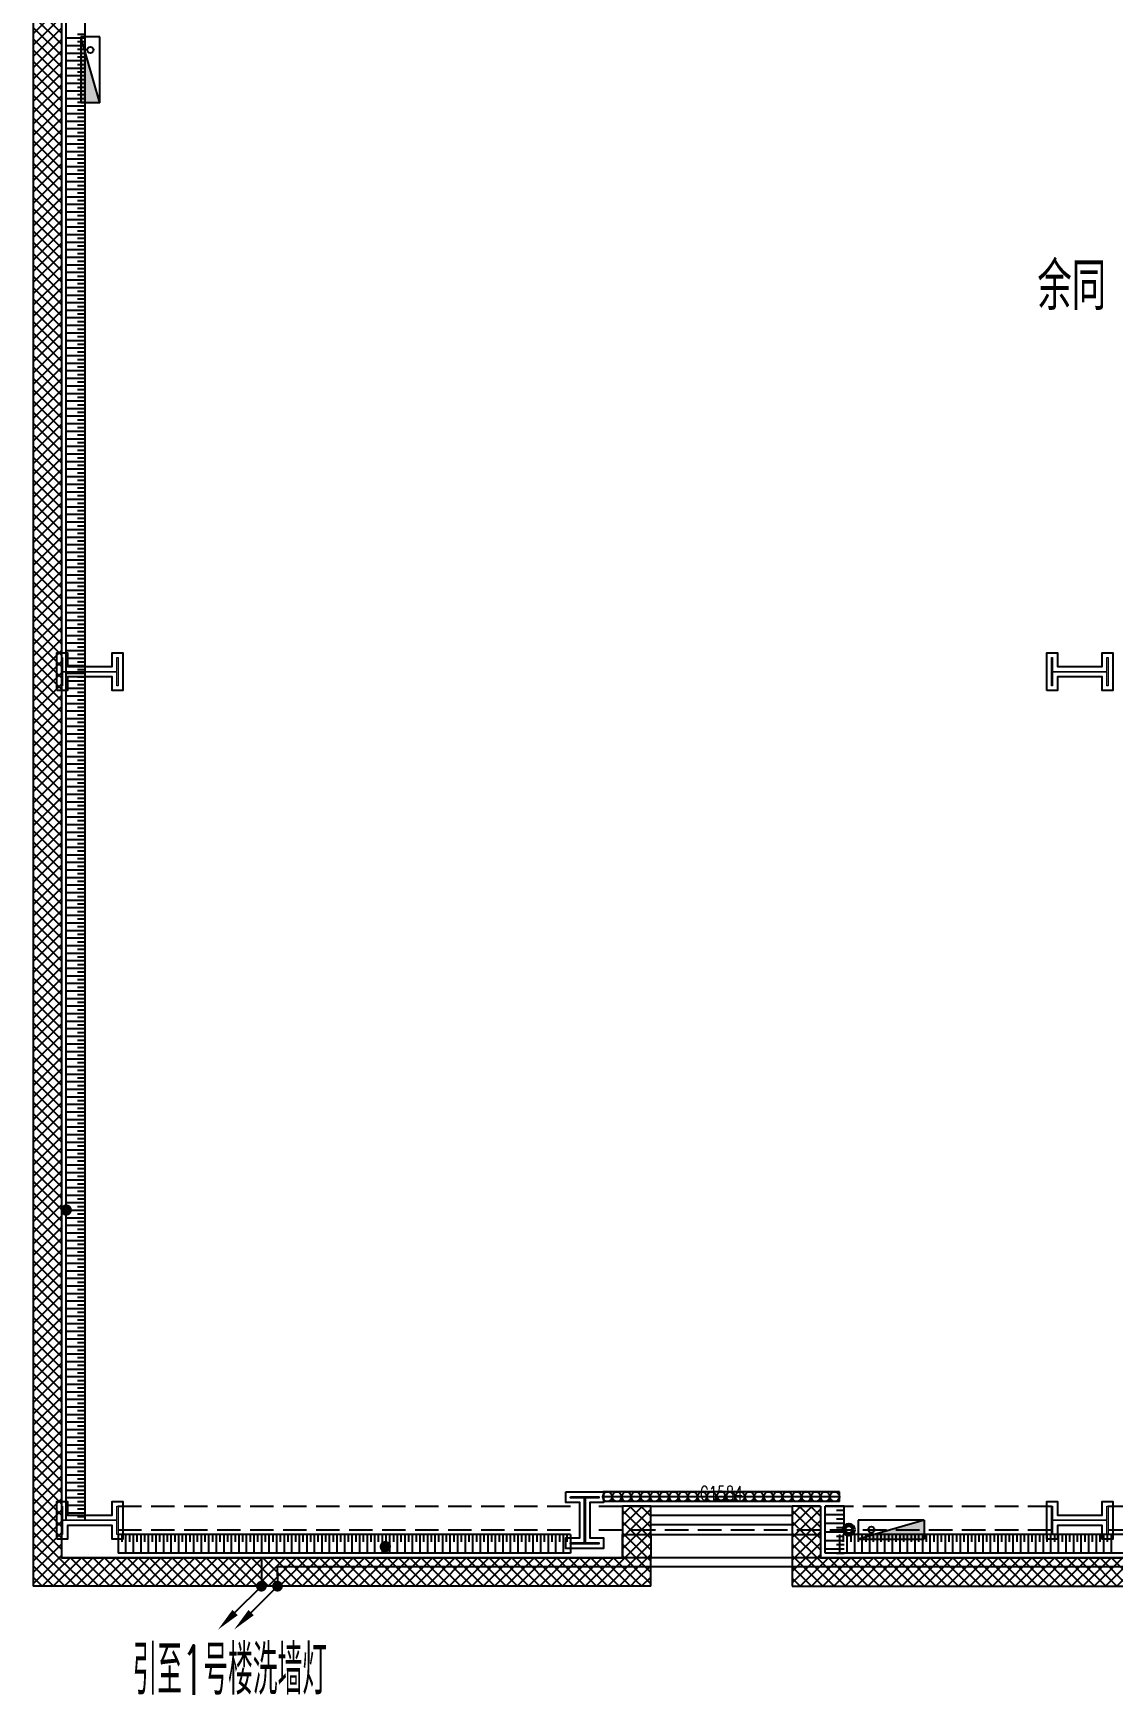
# Model space of a CAD drawing. Extents: x -474411 to 577939, y 0 to 1014176.
# Drawn here: x -254554 to -243104, y 739969 to 757592 of the extents above; entities that cross this region are included whole.
import ezdxf

# ---------------------------------------------------------------- set-up
doc = ezdxf.new("R2010")
doc.units = 0
doc.header["$LTSCALE"] = 1000
doc.header["$MEASUREMENT"] = 0
doc.linetypes.add('DASH', pattern=[0.35, 0.25, -0.1])
doc.layers.get('Defpoints').update_dxf_attribs({"color": 210})
for name, color, linetype, lineweight in [('.灯具', 3, 'Continuous', 25), ('LG-ZF消防', 1, 'Continuous', 60), ('S-col', 2, 'Continuous', 0)]:
    doc.layers.add(name, color=color, linetype=linetype, lineweight=lineweight)
for name, color, linetype in [('A-AXIS-DP', 126, 'Continuous'), ('A-HATCH-2', 251, 'Continuous'), ('A-HRAIL', 173, 'Continuous'), ('A-LIN-V', 9, 'Continuous'), ('A-SFCE', 30, 'Continuous'), ('A-WINDOW', 140, 'Continuous'), ('AS-WALL', 40, 'Continuous'), ('AS-结构边线层', 200, 'Continuous'), ('DIM_SYMB', 3, 'Continuous'), ('LWIRE', 4, 'Continuous'), ('PUB_HATCH', 8, 'Continuous'), ('PUB_TEXT', 7, 'Continuous'), ('SB_ZF消火栓', 10, 'Continuous'), ('建-窗', 4, 'Continuous'), ('建-门窗编号', 7, 'Continuous'), ('照明-灯具', 3, 'Continuous')]:
    doc.layers.add(name, color=color, linetype=linetype)
doc.styles.add('_TCH_DIM', font='SIMPLEX', dxfattribs={"bigfont": 'GBCBIG'})
doc.styles.add('_TEL_DIM', font='SIMPLEX', dxfattribs={"width": 0.8, "height": 3.5, "bigfont": 'HZTXT'})
doc.styles.add('A-WIN-LABEL', font='SIMPLEX', dxfattribs={"bigfont": 'GBCBIG'})
doc.styles.get("Standard").update_dxf_attribs({"font": 'gbenor.shx', "bigfont": 'gbcbig.shx'})
pattern_1 = [(45, (60, 0), (-60.000061, 60.000061), []), (135, (60, 0), (-60.000061, -60.000061), [])]

# ---------------------------------------------------------------- blocks, each defined once
blk = doc.blocks.new('43243')
at = {"layer": 'AS-结构边线层', "color": 8}
blk.add_lwpolyline([(-230898, 832220), (-254254, 760236), (-254254, 741420), (-248304, 741420), (-248304, 741670), (-246204, 741670), (-246204, 741420), (-231804, 741420), (-231804, 741670), (-229704, 741670), (-229704, 741420), (-228964, 741420), (-228964, 741250), (-222244, 741250), (-222244, 741420), (-215304, 741420)], dxfattribs=at)
blk = doc.blocks.new('w4234324')
at = {"layer": 'A-AXIS-DP', "color": 8}
blk.add_lwpolyline([(-248854, 742070), (-248554, 742070), (-248554, 742058), (-248700, 742058), (-248700, 741582), (-248554, 741582), (-248554, 741570), (-248854, 741570), (-248854, 741582), (-248708, 741582), (-248708, 742058), (-248854, 742058), (-248854, 742070)], close=True, dxfattribs=at)
at = {"layer": 'A-HATCH-2', "color": 8}
for points in [[(-254304, 750620), (-254304, 751020), (-254192, 751020), (-254192, 750874), (-253716, 750874), (-253716, 751020), (-253604, 751020), (-253604, 750620), (-253716, 750620), (-253716, 750766), (-254192, 750766), (-254192, 750620)], [(-243804, 750620), (-243804, 751020), (-243692, 751020), (-243692, 750874), (-243216, 750874), (-243216, 751020), (-243104, 751020), (-243104, 750620), (-243216, 750620), (-243216, 750766), (-243692, 750766), (-243692, 750620)], [(-254304, 741620), (-254304, 742020), (-254192, 742020), (-254192, 741874), (-253716, 741874), (-253716, 742020), (-253604, 742020), (-253604, 741620), (-253716, 741620), (-253716, 741766), (-254192, 741766), (-254192, 741620)], [(-248904, 742120), (-248504, 742120), (-248504, 742008), (-248650, 742008), (-248650, 741632), (-248504, 741632), (-248504, 741520), (-248904, 741520), (-248904, 741632), (-248758, 741632), (-248758, 742008), (-248904, 742008)], [(-243804, 741620), (-243804, 742020), (-243692, 742020), (-243692, 741874), (-243216, 741874), (-243216, 742020), (-243104, 742020), (-243104, 741620), (-243216, 741620), (-243216, 741766), (-243692, 741766), (-243692, 741620)]]:
    blk.add_lwpolyline(points, close=True, dxfattribs=at)
at = {"layer": 'S-col', "color": 8}
for points in [[(-254254, 750670), (-254254, 750970), (-254242, 750970), (-254242, 750824), (-253666, 750824), (-253666, 750970), (-253654, 750970), (-253654, 750670), (-253666, 750670), (-253666, 750816), (-254242, 750816), (-254242, 750670)], [(-243754, 750670), (-243754, 750970), (-243742, 750970), (-243742, 750824), (-243166, 750824), (-243166, 750970), (-243154, 750970), (-243154, 750670), (-243166, 750670), (-243166, 750816), (-243742, 750816), (-243742, 750670)], [(-254254, 741670), (-254254, 741970), (-254242, 741970), (-254242, 741824), (-253666, 741824), (-253666, 741970), (-253654, 741970), (-253654, 741670), (-253666, 741670), (-253666, 741816), (-254242, 741816), (-254242, 741670)], [(-243754, 741670), (-243754, 741970), (-243742, 741970), (-243742, 741824), (-243166, 741824), (-243166, 741970), (-243154, 741970), (-243154, 741670), (-243166, 741670), (-243166, 741816), (-243742, 741816), (-243742, 741670)]]:
    blk.add_lwpolyline(points, close=True, dxfattribs=at)
blk = doc.blocks.new('34242343243')
at = {"color": 8}
for p, q in [((-254004, 757540), (-254204, 757540)), ((-254004, 757580), (-254084, 757580)), ((-254004, 757500), (-254084, 757500)), ((-254004, 757460), (-254204, 757460)), ((-254004, 757379), (-254204, 757379)), ((-254004, 757299), (-254204, 757299)), ((-254004, 757419), (-254084, 757419)), ((-254004, 757339), (-254084, 757339)), ((-254004, 757219), (-254204, 757219)), ((-254004, 757139), (-254204, 757139)), ((-254004, 757259), (-254084, 757259)), ((-254004, 757179), (-254084, 757179)), ((-254004, 757058), (-254204, 757058)), ((-254004, 756978), (-254204, 756978)), ((-254004, 757099), (-254084, 757099)), ((-254004, 757018), (-254084, 757018)), ((-254004, 756938), (-254084, 756938)), ((-254004, 756898), (-254204, 756898)), ((-254004, 756818), (-254204, 756818)), ((-254004, 756858), (-254084, 756858)), ((-254004, 756778), (-254084, 756778)), ((-254004, 756738), (-254204, 756738)), ((-254004, 756657), (-254204, 756657)), ((-254004, 756697), (-254084, 756697)), ((-254004, 756617), (-254084, 756617)), ((-254004, 756577), (-254204, 756577)), ((-254004, 756497), (-254204, 756497)), ((-254004, 756417), (-254204, 756417)), ((-254004, 756537), (-254084, 756537)), ((-254004, 756457), (-254084, 756457)), ((-254004, 756336), (-254204, 756336)), ((-254004, 756256), (-254204, 756256)), ((-254004, 756377), (-254084, 756377)), ((-254004, 756296), (-254084, 756296)), ((-254004, 756176), (-254204, 756176)), ((-254004, 756096), (-254204, 756096)), ((-254004, 756216), (-254084, 756216)), ((-254004, 756136), (-254084, 756136)), ((-254004, 756056), (-254084, 756056)), ((-254004, 756016), (-254204, 756016)), ((-254004, 755935), (-254204, 755935)), ((-254004, 755975), (-254084, 755975)), ((-254004, 755895), (-254084, 755895)), ((-254004, 755855), (-254204, 755855)), ((-254004, 755775), (-254204, 755775)), ((-254004, 755815), (-254084, 755815)), ((-254004, 755735), (-254084, 755735)), ((-254004, 755695), (-254204, 755695)), ((-254004, 755614), (-254204, 755614)), ((-254004, 755534), (-254204, 755534)), ((-254004, 755655), (-254084, 755655)), ((-254004, 755574), (-254084, 755574)), ((-254004, 755454), (-254204, 755454)), ((-254004, 755374), (-254204, 755374)), ((-254004, 755494), (-254084, 755494)), ((-254004, 755414), (-254084, 755414)), ((-254004, 755294), (-254204, 755294)), ((-254004, 755213), (-254204, 755213)), ((-254004, 755334), (-254084, 755334)), ((-254004, 755253), (-254084, 755253)), ((-254004, 755133), (-254204, 755133)), ((-254004, 755053), (-254204, 755053)), ((-254004, 755173), (-254084, 755173)), ((-254004, 755093), (-254084, 755093)), ((-254004, 755013), (-254084, 755013)), ((-254004, 754973), (-254204, 754973)), ((-254004, 754892), (-254204, 754892)), ((-254004, 754933), (-254084, 754933)), ((-254004, 754852), (-254084, 754852)), ((-254004, 754812), (-254204, 754812)), ((-254004, 754732), (-254204, 754732)), ((-254004, 754652), (-254204, 754652)), ((-254004, 754772), (-254084, 754772)), ((-254004, 754692), (-254084, 754692)), ((-254004, 754572), (-254204, 754572)), ((-254004, 754491), (-254204, 754491)), ((-254004, 754612), (-254084, 754612)), ((-254004, 754531), (-254084, 754531)), ((-254004, 754411), (-254204, 754411)), ((-254004, 754331), (-254204, 754331)), ((-254004, 754451), (-254084, 754451)), ((-254004, 754371), (-254084, 754371)), ((-254004, 754251), (-254204, 754251)), ((-254004, 754170), (-254204, 754170)), ((-254004, 754291), (-254084, 754291)), ((-254004, 754211), (-254084, 754211)), ((-254004, 754130), (-254084, 754130)), ((-254004, 754090), (-254204, 754090)), ((-254004, 754010), (-254204, 754010)), ((-254004, 754050), (-254084, 754050)), ((-254004, 753970), (-254084, 753970)), ((-254004, 753930), (-254204, 753930)), ((-254004, 753850), (-254204, 753850)), ((-254004, 753769), (-254204, 753769)), ((-254004, 753890), (-254084, 753890)), ((-254004, 753809), (-254084, 753809)), ((-254004, 753689), (-254204, 753689)), ((-254004, 753609), (-254204, 753609)), ((-254004, 753729), (-254084, 753729)), ((-254004, 753649), (-254084, 753649)), ((-254004, 753529), (-254204, 753529)), ((-254004, 753448), (-254204, 753448)), ((-254004, 753569), (-254084, 753569)), ((-254004, 753488), (-254084, 753488)), ((-254004, 753368), (-254204, 753368)), ((-254004, 753288), (-254204, 753288)), ((-254004, 753408), (-254084, 753408)), ((-254004, 753328), (-254084, 753328)), ((-254004, 753248), (-254084, 753248)), ((-254004, 753208), (-254204, 753208)), ((-254004, 753127), (-254204, 753127)), ((-254004, 753168), (-254084, 753168)), ((-254004, 753087), (-254084, 753087)), ((-254004, 753047), (-254204, 753047)), ((-254004, 752967), (-254204, 752967)), ((-254004, 752887), (-254204, 752887)), ((-254004, 753007), (-254084, 753007)), ((-254004, 752927), (-254084, 752927)), ((-254004, 752807), (-254204, 752807)), ((-254004, 752726), (-254204, 752726)), ((-254004, 752847), (-254084, 752847)), ((-254004, 752766), (-254084, 752766)), ((-254004, 752646), (-254204, 752646)), ((-254004, 752566), (-254204, 752566)), ((-254004, 752686), (-254084, 752686)), ((-254004, 752606), (-254084, 752606)), ((-254004, 752486), (-254204, 752486)), ((-254004, 752405), (-254204, 752405)), ((-254004, 752526), (-254084, 752526)), ((-254004, 752446), (-254084, 752446)), ((-254004, 752365), (-254084, 752365)), ((-254004, 752325), (-254204, 752325)), ((-254004, 752245), (-254204, 752245)), ((-254004, 752285), (-254084, 752285)), ((-254004, 752205), (-254084, 752205)), ((-254004, 752165), (-254204, 752165)), ((-254004, 752085), (-254204, 752085)), ((-254004, 752004), (-254204, 752004)), ((-254004, 752125), (-254084, 752125)), ((-254004, 752044), (-254084, 752044)), ((-254004, 751924), (-254204, 751924)), ((-254004, 751844), (-254204, 751844)), ((-254004, 751964), (-254084, 751964)), ((-254004, 751884), (-254084, 751884)), ((-254004, 751764), (-254204, 751764)), ((-254004, 751683), (-254204, 751683)), ((-254004, 751804), (-254084, 751804)), ((-254004, 751724), (-254084, 751724)), ((-254004, 751603), (-254204, 751603)), ((-254004, 751523), (-254204, 751523)), ((-254004, 751643), (-254084, 751643)), ((-254004, 751563), (-254084, 751563)), ((-254004, 751483), (-254084, 751483)), ((-254004, 751443), (-254204, 751443)), ((-254004, 751363), (-254204, 751363)), ((-254004, 751403), (-254084, 751403)), ((-254004, 751322), (-254084, 751322)), ((-254004, 751282), (-254204, 751282)), ((-254004, 751202), (-254204, 751202)), ((-254004, 751122), (-254204, 751122)), ((-254004, 751242), (-254084, 751242)), ((-254004, 751162), (-254084, 751162)), ((-254004, 751042), (-254204, 751042)), ((-254004, 750961), (-254204, 750961)), ((-254004, 751082), (-254084, 751082)), ((-254004, 751002), (-254084, 751002)), ((-254004, 750881), (-254204, 750881)), ((-254004, 750801), (-254204, 750801)), ((-254004, 750921), (-254084, 750921)), ((-254004, 750841), (-254084, 750841)), ((-254004, 750721), (-254204, 750721)), ((-254004, 750641), (-254204, 750641)), ((-254004, 750761), (-254084, 750761)), ((-254004, 750681), (-254084, 750681)), ((-254004, 750600), (-254084, 750600)), ((-254004, 750560), (-254204, 750560)), ((-254004, 750480), (-254204, 750480)), ((-254004, 750520), (-254084, 750520)), ((-254004, 750440), (-254084, 750440)), ((-254004, 750400), (-254204, 750400)), ((-254004, 750320), (-254204, 750320)), ((-254004, 750239), (-254204, 750239)), ((-254004, 750360), (-254084, 750360)), ((-254004, 750280), (-254084, 750280)), ((-254004, 750159), (-254204, 750159)), ((-254004, 750079), (-254204, 750079)), ((-254004, 750199), (-254084, 750199)), ((-254004, 750119), (-254084, 750119)), ((-254004, 749999), (-254204, 749999)), ((-254004, 749919), (-254204, 749919)), ((-254004, 750039), (-254084, 750039)), ((-254004, 749959), (-254084, 749959)), ((-254004, 749838), (-254204, 749838)), ((-254004, 749758), (-254204, 749758)), ((-254004, 749878), (-254084, 749878)), ((-254004, 749798), (-254084, 749798)), ((-254004, 749718), (-254084, 749718)), ((-254004, 749678), (-254204, 749678)), ((-254004, 749598), (-254204, 749598)), ((-254004, 749638), (-254084, 749638)), ((-254004, 749558), (-254084, 749558)), ((-254004, 749517), (-254204, 749517)), ((-254004, 749437), (-254204, 749437)), ((-254004, 749477), (-254084, 749477)), ((-254004, 749397), (-254084, 749397)), ((-254004, 749357), (-254204, 749357)), ((-254004, 749277), (-254204, 749277)), ((-254004, 749197), (-254204, 749197)), ((-254004, 749317), (-254084, 749317)), ((-254004, 749237), (-254084, 749237)), ((-254004, 749116), (-254204, 749116)), ((-254004, 749036), (-254204, 749036)), ((-254004, 749156), (-254084, 749156)), ((-254004, 749076), (-254084, 749076)), ((-254004, 748956), (-254204, 748956)), ((-254004, 748876), (-254204, 748876)), ((-254004, 748996), (-254084, 748996)), ((-254004, 748916), (-254084, 748916)), ((-254004, 748836), (-254084, 748836)), ((-254004, 748795), (-254204, 748795)), ((-254004, 748715), (-254204, 748715)), ((-254004, 748755), (-254084, 748755)), ((-254004, 748675), (-254084, 748675)), ((-254004, 748635), (-254204, 748635)), ((-254004, 748555), (-254204, 748555)), ((-254004, 748595), (-254084, 748595)), ((-254004, 748515), (-254084, 748515)), ((-254004, 748475), (-254204, 748475)), ((-254004, 748394), (-254204, 748394)), ((-254004, 748314), (-254204, 748314)), ((-254004, 748434), (-254084, 748434)), ((-254004, 748354), (-254084, 748354)), ((-254004, 748234), (-254204, 748234)), ((-254004, 748154), (-254204, 748154)), ((-254004, 748274), (-254084, 748274)), ((-254004, 748194), (-254084, 748194)), ((-254004, 748073), (-254204, 748073)), ((-254004, 747993), (-254204, 747993)), ((-254004, 748114), (-254084, 748114)), ((-254004, 748033), (-254084, 748033)), ((-254004, 747953), (-254084, 747953)), ((-254004, 747913), (-254204, 747913)), ((-254004, 747833), (-254204, 747833)), ((-254004, 747873), (-254084, 747873)), ((-254004, 747793), (-254084, 747793)), ((-254004, 747753), (-254204, 747753)), ((-254004, 747672), (-254204, 747672)), ((-254004, 747712), (-254084, 747712)), ((-254004, 747632), (-254084, 747632)), ((-254004, 747592), (-254204, 747592)), ((-254004, 747512), (-254204, 747512)), ((-254004, 747432), (-254204, 747432)), ((-254004, 747552), (-254084, 747552)), ((-254004, 747472), (-254084, 747472)), ((-254004, 747351), (-254204, 747351)), ((-254004, 747271), (-254204, 747271)), ((-254004, 747392), (-254084, 747392)), ((-254004, 747311), (-254084, 747311)), ((-254004, 747191), (-254204, 747191)), ((-254004, 747111), (-254204, 747111)), ((-254004, 747231), (-254084, 747231)), ((-254004, 747151), (-254084, 747151)), ((-254004, 747071), (-254084, 747071)), ((-254004, 747031), (-254204, 747031)), ((-254004, 746950), (-254204, 746950)), ((-254004, 746990), (-254084, 746990)), ((-254004, 746910), (-254084, 746910)), ((-254004, 746870), (-254204, 746870)), ((-254004, 746790), (-254204, 746790)), ((-254004, 746830), (-254084, 746830)), ((-254004, 746750), (-254084, 746750)), ((-254004, 746710), (-254204, 746710)), ((-254004, 746629), (-254204, 746629)), ((-254004, 746549), (-254204, 746549)), ((-254004, 746670), (-254084, 746670)), ((-254004, 746589), (-254084, 746589)), ((-254004, 746469), (-254204, 746469)), ((-254004, 746389), (-254204, 746389)), ((-254004, 746509), (-254084, 746509)), ((-254004, 746429), (-254084, 746429)), ((-254004, 746309), (-254204, 746309)), ((-254004, 746228), (-254204, 746228)), ((-254004, 746349), (-254084, 746349)), ((-254004, 746268), (-254084, 746268)), ((-254004, 746188), (-254084, 746188)), ((-254004, 746148), (-254204, 746148)), ((-254004, 746068), (-254204, 746068)), ((-254004, 746108), (-254084, 746108)), ((-254004, 746028), (-254084, 746028)), ((-254004, 745988), (-254204, 745988)), ((-254004, 745907), (-254204, 745907)), ((-254004, 745948), (-254084, 745948)), ((-254004, 745867), (-254084, 745867)), ((-254004, 745827), (-254204, 745827)), ((-254004, 745747), (-254204, 745747)), ((-254004, 745667), (-254204, 745667)), ((-254004, 745787), (-254084, 745787)), ((-254004, 745707), (-254084, 745707)), ((-254004, 745586), (-254204, 745586)), ((-254004, 745506), (-254204, 745506)), ((-254004, 745627), (-254084, 745627)), ((-254004, 745546), (-254084, 745546)), ((-254004, 745426), (-254204, 745426)), ((-254004, 745346), (-254204, 745346)), ((-254004, 745466), (-254084, 745466)), ((-254004, 745386), (-254084, 745386)), ((-254004, 745306), (-254084, 745306)), ((-254004, 745266), (-254204, 745266)), ((-254004, 745185), (-254204, 745185)), ((-254004, 745225), (-254084, 745225)), ((-254004, 745145), (-254084, 745145)), ((-254004, 745105), (-254204, 745105)), ((-254004, 745025), (-254204, 745025)), ((-254004, 745065), (-254084, 745065)), ((-254004, 744985), (-254084, 744985)), ((-254004, 744945), (-254204, 744945)), ((-254004, 744864), (-254204, 744864)), ((-254004, 744784), (-254204, 744784)), ((-254004, 744905), (-254084, 744905)), ((-254004, 744824), (-254084, 744824)), ((-254004, 744704), (-254204, 744704)), ((-254004, 744624), (-254204, 744624)), ((-254004, 744744), (-254084, 744744)), ((-254004, 744664), (-254084, 744664)), ((-254004, 744544), (-254204, 744544)), ((-254004, 744463), (-254204, 744463)), ((-254004, 744584), (-254084, 744584)), ((-254004, 744503), (-254084, 744503)), ((-254004, 744383), (-254204, 744383)), ((-254004, 744303), (-254204, 744303)), ((-254004, 744423), (-254084, 744423)), ((-254004, 744343), (-254084, 744343)), ((-254004, 744263), (-254084, 744263)), ((-254004, 744223), (-254204, 744223)), ((-254004, 744142), (-254204, 744142)), ((-254004, 744183), (-254084, 744183)), ((-254004, 744102), (-254084, 744102)), ((-254004, 744062), (-254204, 744062)), ((-254004, 743982), (-254204, 743982)), ((-254004, 743902), (-254204, 743902)), ((-254004, 744022), (-254084, 744022)), ((-254004, 743942), (-254084, 743942)), ((-254004, 743822), (-254204, 743822)), ((-254004, 743741), (-254204, 743741)), ((-254004, 743862), (-254084, 743862)), ((-254004, 743781), (-254084, 743781)), ((-254004, 743661), (-254204, 743661)), ((-254004, 743581), (-254204, 743581)), ((-254004, 743701), (-254084, 743701)), ((-254004, 743621), (-254084, 743621)), ((-254004, 743501), (-254204, 743501)), ((-254004, 743420), (-254204, 743420)), ((-254004, 743541), (-254084, 743541)), ((-254004, 743461), (-254084, 743461)), ((-254004, 743380), (-254084, 743380)), ((-254004, 743340), (-254204, 743340)), ((-254004, 743260), (-254204, 743260)), ((-254004, 743300), (-254084, 743300)), ((-254004, 743220), (-254084, 743220)), ((-254004, 743180), (-254204, 743180)), ((-254004, 743100), (-254204, 743100)), ((-254004, 743019), (-254204, 743019)), ((-254004, 743140), (-254084, 743140)), ((-254004, 743059), (-254084, 743059)), ((-254004, 742939), (-254204, 742939)), ((-254004, 742859), (-254204, 742859)), ((-254004, 742979), (-254084, 742979)), ((-254004, 742899), (-254084, 742899)), ((-254004, 742779), (-254204, 742779)), ((-254004, 742698), (-254204, 742698)), ((-254004, 742819), (-254084, 742819)), ((-254004, 742739), (-254084, 742739)), ((-254004, 742618), (-254204, 742618)), ((-254004, 742538), (-254204, 742538)), ((-254004, 742658), (-254084, 742658)), ((-254004, 742578), (-254084, 742578)), ((-254004, 742498), (-254084, 742498)), ((-254004, 742458), (-254204, 742458)), ((-254004, 742378), (-254204, 742378)), ((-254004, 742418), (-254084, 742418)), ((-254004, 742337), (-254084, 742337)), ((-254004, 742297), (-254204, 742297)), ((-254004, 742217), (-254204, 742217)), ((-254004, 742137), (-254204, 742137)), ((-254004, 742257), (-254084, 742257)), ((-254004, 742177), (-254084, 742177)), ((-254004, 742057), (-254204, 742057)), ((-254004, 741976), (-254204, 741976)), ((-254004, 742097), (-254084, 742097)), ((-254004, 742017), (-254084, 742017)), ((-248414, 742120), (-248514, 742120)), ((-248414, 742070), (-248514, 742070)), ((-248414, 742020), (-248514, 742020)), ((-248313, 742120), (-248414, 742120)), ((-248313, 742070), (-248414, 742070)), ((-248313, 742020), (-248414, 742020)), ((-248213, 742120), (-248313, 742120)), ((-248213, 742070), (-248313, 742070)), ((-248213, 742020), (-248313, 742020)), ((-248113, 742120), (-248213, 742120)), ((-248113, 742070), (-248213, 742070)), ((-248113, 742020), (-248213, 742020)), ((-248012, 742120), (-248113, 742120)), ((-248012, 742070), (-248113, 742070)), ((-248012, 742020), (-248113, 742020)), ((-247912, 742120), (-248012, 742120)), ((-247912, 742070), (-248012, 742070)), ((-247912, 742020), (-248012, 742020)), ((-247811, 742120), (-247912, 742120)), ((-247811, 742070), (-247912, 742070)), ((-247811, 742020), (-247912, 742020)), ((-247711, 742120), (-247811, 742120)), ((-247711, 742070), (-247811, 742070)), ((-247711, 742020), (-247811, 742020)), ((-247611, 742120), (-247711, 742120)), ((-247611, 742070), (-247711, 742070)), ((-247611, 742020), (-247711, 742020)), ((-247510, 742120), (-247611, 742120)), ((-247510, 742070), (-247611, 742070)), ((-247510, 742020), (-247611, 742020)), ((-247410, 742120), (-247510, 742120)), ((-247410, 742070), (-247510, 742070)), ((-247410, 742020), (-247510, 742020)), ((-247309, 742120), (-247410, 742120)), ((-247309, 742070), (-247410, 742070)), ((-247309, 742020), (-247410, 742020)), ((-247209, 742120), (-247309, 742120)), ((-247209, 742070), (-247309, 742070)), ((-247209, 742020), (-247309, 742020)), ((-247109, 742120), (-247209, 742120)), ((-247109, 742070), (-247209, 742070)), ((-247109, 742020), (-247209, 742020)), ((-247008, 742120), (-247109, 742120)), ((-247008, 742070), (-247109, 742070)), ((-247008, 742020), (-247109, 742020)), ((-246908, 742120), (-247008, 742120)), ((-246908, 742070), (-247008, 742070)), ((-246908, 742020), (-247008, 742020)), ((-246807, 742120), (-246908, 742120)), ((-246807, 742070), (-246908, 742070)), ((-246807, 742020), (-246908, 742020)), ((-246707, 742120), (-246807, 742120)), ((-246707, 742070), (-246807, 742070)), ((-246707, 742020), (-246807, 742020)), ((-246607, 742120), (-246707, 742120)), ((-246607, 742070), (-246707, 742070)), ((-246607, 742020), (-246707, 742020)), ((-246506, 742120), (-246607, 742120)), ((-246506, 742070), (-246607, 742070)), ((-246506, 742020), (-246607, 742020)), ((-246406, 742120), (-246506, 742120)), ((-246406, 742070), (-246506, 742070)), ((-246406, 742020), (-246506, 742020)), ((-246305, 742120), (-246406, 742120)), ((-246305, 742070), (-246406, 742070)), ((-246305, 742020), (-246406, 742020)), ((-246205, 742120), (-246305, 742120)), ((-246205, 742070), (-246305, 742070)), ((-246205, 742020), (-246305, 742020)), ((-246105, 742120), (-246205, 742120)), ((-246105, 742070), (-246205, 742070)), ((-246105, 742020), (-246205, 742020)), ((-245954, 741970), (-246154, 741970)), ((-246004, 742120), (-246105, 742120)), ((-246004, 742070), (-246105, 742070)), ((-246004, 742020), (-246105, 742020)), ((-254004, 741896), (-254204, 741896)), ((-254004, 741936), (-254084, 741936)), ((-254004, 741856), (-254084, 741856)), ((-245954, 741878), (-246154, 741878)), ((-245954, 741787), (-246154, 741787)), ((-245954, 741924), (-246034, 741924)), ((-245954, 741833), (-246034, 741833)), ((-253654, 741670), (-253654, 741470)), ((-253614, 741670), (-253614, 741590)), ((-253574, 741670), (-253574, 741470)), ((-253534, 741670), (-253534, 741590)), ((-253494, 741670), (-253494, 741470)), ((-253454, 741670), (-253454, 741590)), ((-253414, 741670), (-253414, 741470)), ((-253374, 741670), (-253374, 741590)), ((-253334, 741670), (-253334, 741470)), ((-253294, 741670), (-253294, 741590)), ((-253254, 741670), (-253254, 741470)), ((-253214, 741670), (-253214, 741590)), ((-253174, 741670), (-253174, 741470)), ((-253134, 741670), (-253134, 741590)), ((-253094, 741670), (-253094, 741470)), ((-253054, 741670), (-253054, 741590)), ((-253014, 741670), (-253014, 741470)), ((-252974, 741670), (-252974, 741590)), ((-252934, 741670), (-252934, 741470)), ((-252894, 741670), (-252894, 741590)), ((-252854, 741670), (-252854, 741470)), ((-252814, 741670), (-252814, 741590)), ((-252774, 741670), (-252774, 741470)), ((-252734, 741670), (-252734, 741590)), ((-252694, 741670), (-252694, 741470)), ((-252654, 741670), (-252654, 741590)), ((-252614, 741670), (-252614, 741470)), ((-252574, 741670), (-252574, 741590)), ((-252534, 741670), (-252534, 741470)), ((-252494, 741670), (-252494, 741590)), ((-252454, 741670), (-252454, 741470)), ((-252414, 741670), (-252414, 741590)), ((-252374, 741670), (-252374, 741470)), ((-252334, 741670), (-252334, 741590)), ((-252294, 741670), (-252294, 741470)), ((-252254, 741670), (-252254, 741590)), ((-252214, 741670), (-252214, 741470)), ((-252174, 741670), (-252174, 741590)), ((-252134, 741670), (-252134, 741470)), ((-252094, 741670), (-252094, 741590)), ((-252054, 741670), (-252054, 741470)), ((-252014, 741670), (-252014, 741590)), ((-251974, 741670), (-251974, 741470)), ((-251934, 741670), (-251934, 741590)), ((-251894, 741670), (-251894, 741470)), ((-251854, 741670), (-251854, 741590)), ((-251814, 741670), (-251814, 741470)), ((-251774, 741670), (-251774, 741590)), ((-251734, 741670), (-251734, 741470)), ((-251694, 741670), (-251694, 741590)), ((-251654, 741670), (-251654, 741470)), ((-251614, 741670), (-251614, 741590)), ((-251574, 741670), (-251574, 741470)), ((-251534, 741670), (-251534, 741590)), ((-251494, 741670), (-251494, 741470)), ((-251454, 741670), (-251454, 741590)), ((-251414, 741670), (-251414, 741470)), ((-251374, 741670), (-251374, 741590)), ((-251334, 741670), (-251334, 741470)), ((-251294, 741670), (-251294, 741590)), ((-251254, 741670), (-251254, 741470)), ((-251214, 741670), (-251214, 741590)), ((-251174, 741670), (-251174, 741470)), ((-251134, 741670), (-251134, 741590)), ((-251094, 741670), (-251094, 741470)), ((-251054, 741670), (-251054, 741590)), ((-251014, 741670), (-251014, 741470)), ((-250974, 741670), (-250974, 741590)), ((-250934, 741670), (-250934, 741470)), ((-250894, 741670), (-250894, 741590)), ((-250854, 741670), (-250854, 741470)), ((-250814, 741670), (-250814, 741590)), ((-250774, 741670), (-250774, 741470)), ((-250734, 741670), (-250734, 741590)), ((-250694, 741670), (-250694, 741470)), ((-250654, 741670), (-250654, 741590)), ((-250614, 741670), (-250614, 741470)), ((-250574, 741670), (-250574, 741590)), ((-250534, 741670), (-250534, 741470)), ((-250494, 741670), (-250494, 741590)), ((-250454, 741670), (-250454, 741470)), ((-250414, 741670), (-250414, 741590)), ((-250374, 741670), (-250374, 741470)), ((-250334, 741670), (-250334, 741590)), ((-250294, 741670), (-250294, 741470)), ((-250254, 741670), (-250254, 741590)), ((-250214, 741670), (-250214, 741470)), ((-250174, 741670), (-250174, 741590)), ((-250134, 741670), (-250134, 741470)), ((-250094, 741670), (-250094, 741590)), ((-250054, 741670), (-250054, 741470)), ((-250014, 741670), (-250014, 741590)), ((-249974, 741670), (-249974, 741470)), ((-249934, 741670), (-249934, 741590)), ((-249894, 741670), (-249894, 741470)), ((-249854, 741670), (-249854, 741590)), ((-249814, 741670), (-249814, 741470)), ((-249774, 741670), (-249774, 741590)), ((-249734, 741670), (-249734, 741470)), ((-249694, 741670), (-249694, 741590)), ((-249654, 741670), (-249654, 741470)), ((-249614, 741670), (-249614, 741590)), ((-249574, 741670), (-249574, 741470)), ((-249534, 741670), (-249534, 741590)), ((-249494, 741670), (-249494, 741470)), ((-249454, 741670), (-249454, 741590)), ((-249414, 741670), (-249414, 741470)), ((-249374, 741670), (-249374, 741590)), ((-249334, 741670), (-249334, 741470)), ((-249294, 741670), (-249294, 741590)), ((-249254, 741670), (-249254, 741470)), ((-249214, 741670), (-249214, 741590)), ((-249174, 741670), (-249174, 741470)), ((-249134, 741670), (-249134, 741590)), ((-249094, 741670), (-249094, 741470)), ((-249054, 741670), (-249054, 741590)), ((-249014, 741670), (-249014, 741470)), ((-248974, 741670), (-248974, 741590)), ((-248934, 741670), (-248934, 741470)), ((-248894, 741670), (-248894, 741590)), ((-245954, 741695), (-246154, 741695)), ((-245954, 741741), (-246034, 741741)), ((-245954, 741649), (-246034, 741649)), ((-246004, 741670), (-246004, 741470)), ((-245964, 741670), (-245964, 741590)), ((-245924, 741670), (-245924, 741470)), ((-245884, 741670), (-245884, 741590)), ((-245844, 741670), (-245844, 741470)), ((-245804, 741670), (-245804, 741590)), ((-245764, 741670), (-245764, 741470)), ((-245724, 741670), (-245724, 741590)), ((-245684, 741670), (-245684, 741470)), ((-245644, 741670), (-245644, 741590)), ((-245604, 741670), (-245604, 741470)), ((-245564, 741670), (-245564, 741590)), ((-245524, 741670), (-245524, 741470)), ((-245484, 741670), (-245484, 741590)), ((-245444, 741670), (-245444, 741470)), ((-245404, 741670), (-245404, 741590)), ((-245364, 741670), (-245364, 741470)), ((-245324, 741670), (-245324, 741590)), ((-245284, 741670), (-245284, 741470)), ((-245244, 741670), (-245244, 741590)), ((-245204, 741670), (-245204, 741470)), ((-245164, 741670), (-245164, 741590)), ((-245124, 741670), (-245124, 741470)), ((-245084, 741670), (-245084, 741590)), ((-245043, 741670), (-245043, 741470)), ((-245003, 741670), (-245003, 741590)), ((-244963, 741670), (-244963, 741470)), ((-244923, 741670), (-244923, 741590)), ((-244883, 741670), (-244883, 741470)), ((-244843, 741670), (-244843, 741590)), ((-244803, 741670), (-244803, 741470)), ((-244763, 741670), (-244763, 741590)), ((-244723, 741670), (-244723, 741470)), ((-244683, 741670), (-244683, 741590)), ((-244643, 741670), (-244643, 741470)), ((-244603, 741670), (-244603, 741590)), ((-244563, 741670), (-244563, 741470)), ((-244523, 741670), (-244523, 741590)), ((-244483, 741670), (-244483, 741470)), ((-244443, 741670), (-244443, 741590)), ((-244403, 741670), (-244403, 741470)), ((-244363, 741670), (-244363, 741590)), ((-244323, 741670), (-244323, 741470)), ((-244283, 741670), (-244283, 741590)), ((-244243, 741670), (-244243, 741470)), ((-244203, 741670), (-244203, 741590)), ((-244163, 741670), (-244163, 741470)), ((-244123, 741670), (-244123, 741590)), ((-244083, 741670), (-244083, 741470)), ((-244043, 741670), (-244043, 741590)), ((-244003, 741670), (-244003, 741470)), ((-243963, 741670), (-243963, 741590)), ((-243923, 741670), (-243923, 741470)), ((-243883, 741670), (-243883, 741590)), ((-243843, 741670), (-243843, 741470)), ((-243803, 741670), (-243803, 741590)), ((-243763, 741670), (-243763, 741470)), ((-243723, 741670), (-243723, 741590)), ((-243683, 741670), (-243683, 741470)), ((-243642, 741670), (-243642, 741590)), ((-243602, 741670), (-243602, 741470)), ((-243562, 741670), (-243562, 741590)), ((-243522, 741670), (-243522, 741470)), ((-243482, 741670), (-243482, 741590)), ((-243442, 741670), (-243442, 741470)), ((-243402, 741670), (-243402, 741590)), ((-243362, 741670), (-243362, 741470)), ((-243322, 741670), (-243322, 741590)), ((-243282, 741670), (-243282, 741470)), ((-243242, 741670), (-243242, 741590)), ((-243202, 741670), (-243202, 741470)), ((-243162, 741670), (-243162, 741590)), ((-243122, 741670), (-243122, 741470)), ((-245954, 741603), (-246154, 741603)), ((-245954, 741512), (-246154, 741512)), ((-245954, 741558), (-246034, 741558)), ((-245954, 741466), (-246034, 741466))]:
    blk.add_line(p, q, dxfattribs=at)
for centre in [(-248464, 742070), (-248364, 742070), (-248263, 742070), (-248163, 742070), (-248062, 742070), (-247962, 742070), (-247862, 742070), (-247761, 742070), (-247661, 742070), (-247560, 742070), (-247460, 742070), (-247360, 742070), (-247259, 742070), (-247159, 742070), (-247058, 742070), (-246958, 742070), (-246858, 742070), (-246757, 742070), (-246657, 742070), (-246556, 742070), (-246456, 742070), (-246356, 742070), (-246255, 742070), (-246155, 742070), (-246054, 742070)]:
    blk.add_ellipse(centre, major_axis=(50.2, 0), ratio=0.996024, start_param=3.141593, end_param=9.424778, dxfattribs=at)
at = {"layer": 'A-HRAIL', "color": 8}
blk.add_line((-246004, 742020), (-246004, 742120), dxfattribs=at)
at = {"layer": 'A-LIN-V', "color": 8}
for p, q in [((-254204, 741816), (-254204, 757820)), ((-254004, 741816), (-254004, 757820)), ((-246154, 741970), (-245954, 741970)), ((-246154, 741470), (-246154, 741970)), ((-245954, 741670), (-245954, 741970)), ((-248854, 741670), (-253654, 741670)), ((-253654, 741670), (-253654, 741470)), ((-248854, 741670), (-248854, 741470)), ((-232154, 741670), (-245954, 741670)), ((-248854, 741470), (-253654, 741470)), ((-232154, 741470), (-246154, 741470))]:
    blk.add_line(p, q, dxfattribs=at)
at = {"layer": 'Defpoints', "color": 8}
for p in [(-254004, 757540), (-254004, 757460), (-254004, 757379), (-254004, 757299), (-254004, 757219), (-254004, 757139), (-254004, 757058), (-254004, 756978), (-254004, 756898), (-254004, 756818), (-254004, 756738), (-254004, 756657), (-254004, 756577), (-254004, 756497), (-254004, 756417), (-254004, 756336), (-254004, 756256), (-254004, 756176), (-254004, 756096), (-254004, 756016), (-254004, 755935), (-254004, 755855), (-254004, 755775), (-254004, 755695), (-254004, 755614), (-254004, 755534), (-254004, 755454), (-254004, 755374), (-254004, 755294), (-254004, 755213), (-254004, 755133), (-254004, 755053), (-254004, 754973), (-254004, 754892), (-254004, 754812), (-254004, 754732), (-254004, 754652), (-254004, 754572), (-254004, 754491), (-254004, 754411), (-254004, 754331), (-254004, 754251), (-254004, 754170), (-254004, 754090), (-254004, 754010), (-254004, 753930), (-254004, 753850), (-254004, 753769), (-254004, 753689), (-254004, 753609), (-254004, 753529), (-254004, 753448), (-254004, 753368), (-254004, 753288), (-254004, 753208), (-254004, 753127), (-254004, 753047), (-254004, 752967), (-254004, 752887), (-254004, 752807), (-254004, 752726), (-254004, 752646), (-254004, 752566), (-254004, 752486), (-254004, 752405), (-254004, 752325), (-254004, 752245), (-254004, 752165), (-254004, 752085), (-254004, 752004), (-254004, 751924), (-254004, 751844), (-254004, 751764), (-254004, 751683), (-254004, 751603), (-254004, 751523), (-254004, 751443), (-254004, 751363), (-254004, 751282), (-254004, 751202), (-254004, 751122), (-254004, 751042), (-254004, 750961), (-254004, 750881), (-254004, 750801), (-254004, 750721), (-254004, 750641), (-254004, 750560), (-254004, 750480), (-254004, 750400), (-254004, 750320), (-254004, 750239), (-254004, 750159), (-254004, 750079), (-254004, 749999), (-254004, 749919), (-254004, 749838), (-254004, 749758), (-254004, 749678), (-254004, 749598), (-254004, 749517), (-254004, 749437), (-254004, 749357), (-254004, 749277), (-254004, 749197), (-254004, 749116), (-254004, 749036), (-254004, 748956), (-254004, 748876), (-254004, 748795), (-254004, 748715), (-254004, 748635), (-254004, 748555), (-254004, 748475), (-254004, 748394), (-254004, 748314), (-254004, 748234), (-254004, 748154), (-254004, 748073), (-254004, 747993), (-254004, 747913), (-254004, 747833), (-254004, 747753), (-254004, 747672), (-254004, 747592), (-254004, 747512), (-254004, 747432), (-254004, 747351), (-254004, 747271), (-254004, 747191), (-254004, 747111), (-254004, 747031), (-254004, 746950), (-254004, 746870), (-254004, 746790), (-254004, 746710), (-254004, 746629), (-254004, 746549), (-254004, 746469), (-254004, 746389), (-254004, 746309), (-254004, 746228), (-254004, 746148), (-254004, 746068), (-254004, 745988), (-254004, 745907), (-254004, 745827), (-254004, 745747), (-254004, 745667), (-254004, 745586), (-254004, 745506), (-254004, 745426), (-254004, 745346), (-254004, 745266), (-254004, 745185), (-254004, 745105), (-254004, 745025), (-254004, 744945), (-254004, 744864), (-254004, 744784), (-254004, 744704), (-254004, 744624), (-254004, 744544), (-254004, 744463), (-254004, 744383), (-254004, 744303), (-254004, 744223), (-254004, 744142), (-254004, 744062), (-254004, 743982), (-254004, 743902), (-254004, 743822), (-254004, 743741), (-254004, 743661), (-254004, 743581), (-254004, 743501), (-254004, 743420), (-254004, 743340), (-254004, 743260), (-254004, 743180), (-254004, 743100), (-254004, 743019), (-254004, 742939), (-254004, 742859), (-254004, 742779), (-254004, 742698), (-254004, 742618), (-254004, 742538), (-254004, 742458), (-254004, 742378), (-254004, 742297), (-254004, 742217), (-254004, 742137), (-254004, 742057), (-254004, 741976), (-254004, 741896), (-254004, 741816), (-245954, 741878), (-245954, 741787), (-253574, 741670), (-253494, 741670), (-253414, 741670), (-253334, 741670), (-253254, 741670), (-253174, 741670), (-253094, 741670), (-253014, 741670), (-252934, 741670), (-252854, 741670), (-252774, 741670), (-252694, 741670), (-252614, 741670), (-252534, 741670), (-252454, 741670), (-252374, 741670), (-252294, 741670), (-252214, 741670), (-252134, 741670), (-252054, 741670), (-251974, 741670), (-251894, 741670), (-251814, 741670), (-251734, 741670), (-251654, 741670), (-251574, 741670), (-251494, 741670), (-251414, 741670), (-251334, 741670), (-251254, 741670), (-251174, 741670), (-251094, 741670), (-251014, 741670), (-250934, 741670), (-250854, 741670), (-250774, 741670), (-250694, 741670), (-250614, 741670), (-250534, 741670), (-250454, 741670), (-250374, 741670), (-250294, 741670), (-250214, 741670), (-250134, 741670), (-250054, 741670), (-249974, 741670), (-249894, 741670), (-249814, 741670), (-249734, 741670), (-249654, 741670), (-249574, 741670), (-249494, 741670), (-249414, 741670), (-249334, 741670), (-249254, 741670), (-249174, 741670), (-249094, 741670), (-249014, 741670), (-248934, 741670), (-248854, 741670), (-245954, 741695), (-245924, 741670), (-245844, 741670), (-245764, 741670), (-245684, 741670), (-245604, 741670), (-245524, 741670), (-245444, 741670), (-245364, 741670), (-245284, 741670), (-245204, 741670), (-245124, 741670), (-245043, 741670), (-244963, 741670), (-244883, 741670), (-244803, 741670), (-244723, 741670), (-244643, 741670), (-244563, 741670), (-244483, 741670), (-244403, 741670), (-244323, 741670), (-244243, 741670), (-244163, 741670), (-244083, 741670), (-244003, 741670), (-243923, 741670), (-243843, 741670), (-243763, 741670), (-243683, 741670), (-243602, 741670), (-243522, 741670), (-243442, 741670), (-243362, 741670), (-243282, 741670), (-243202, 741670), (-243122, 741670), (-245954, 741603), (-245954, 741512), (-245954, 741420)]:
    blk.add_point(p, dxfattribs=at)
blk = doc.blocks.new('234243242332')
at = {"layer": 'SB_ZF消火栓'}
for points in [[(-254048, 757555), (-254048, 756855), (-253848, 756855)], [(-245804, 741620), (-245104, 741620), (-245104, 741820)]]:
    blk.add_hatch(color=8, dxfattribs=at).paths.add_polyline_path(points)
at = {"layer": 'LG-ZF消防', "color": 8, "linetype": 'Continuous'}
blk.add_circle((-245904, 741720), 50, dxfattribs=at)
at = {"layer": 'SB_ZF消火栓', "color": 8}
for p, q in [((-253848, 757555), (-254048, 757555)), ((-254048, 757555), (-254048, 756855)), ((-253848, 756855), (-254048, 757555)), ((-253848, 756855), (-253848, 757555)), ((-253848, 756855), (-254048, 756855)), ((-245104, 741820), (-245804, 741820)), ((-245804, 741820), (-245804, 741620)), ((-245104, 741820), (-245804, 741620)), ((-245104, 741820), (-245104, 741620)), ((-245804, 741620), (-245104, 741620))]:
    blk.add_line(p, q, dxfattribs=at)
for centre in [(-253948, 757415), (-245664, 741720)]:
    blk.add_circle(centre, 32.5, dxfattribs=at)
blk = doc.blocks.new('WINDOW2DLIB$DYNSTYLE$00000005')
at = {"color": 0}
for points in [[(-0.5, 0.5), (-0.5, -0.5)], [(-0.5, 0.5), (0.5, 0.5)], [(0.5, -0.5), (0.5, 0.5)], [(0.5, 0.167), (-0.5, 0.167)], [(0.5, -0.167), (-0.5, -0.167)], [(-0.5, -0.5), (0.5, -0.5)]]:
    blk.add_lwpolyline(points, dxfattribs=at)
blk = doc.blocks.new('$TelecSys$00000080')
for p, q in [((-0.7, -0.7), (0, 0)), ((0.104, 0.104), (0.104, 0.104)), ((-0.104, -0.104), (-0.104, -0.104))]:
    blk.add_line(p, q)
at = {"const_width": 0.142}
blk.add_lwpolyline([(0.071, 0, 1), (-0.071, 0, 1)], format="xyb", close=True, dxfattribs=at)
blk.add_solid([(-0.63, -0.77), (-0.77, -0.63), (-1.15, -1.15)])
at = {"width": 0.8, "flags": 9}
blk.add_attdef('A', (0, 0), '', height=0.00002, rotation=180, dxfattribs=at)

msp = doc.modelspace()

# ---------------------------------------------------------------- hatches: boundary and pattern name
at = {"layer": 'PUB_HATCH'}
h = msp.add_hatch(dxfattribs=at)
h.set_pattern_fill('多孔材料', color=8, scale=30, style=0)
h.set_pattern_definition(pattern_1)
h.paths.add_polyline_path([(-254554.2, 757820), (-254554.2, 741120), (-254254.2, 741420), (-254254.2, 757820)])
h = msp.add_hatch(dxfattribs=at)
h.set_pattern_fill('多孔材料', color=8, scale=30, style=0)
h.set_pattern_definition(pattern_1)
h.paths.add_polyline_path([(-248004.2, 741670), (-248304.2, 741970), (-248304.2, 741420), (-248154.2, 741320), (-248004.2, 741420)])
h = msp.add_hatch(dxfattribs=at)
h.set_pattern_fill('多孔材料', color=8, scale=30, style=0)
h.set_pattern_definition(pattern_1)
h.paths.add_polyline_path([(-248004.2, 741670), (-248004.2, 741970), (-248304.2, 741970)])
h = msp.add_hatch(dxfattribs=at)
h.set_pattern_fill('多孔材料', color=8, scale=30, style=0)
h.set_pattern_definition(pattern_1)
h.paths.add_polyline_path([(-246204.2, 741970), (-246504.2, 741670), (-246504.2, 741120), (-246204.2, 741420)])
h = msp.add_hatch(dxfattribs=at)
h.set_pattern_fill('多孔材料', color=8, scale=30, style=0)
h.set_pattern_definition(pattern_1)
h.paths.add_polyline_path([(-246204.2, 741970), (-246504.2, 741970), (-246504.2, 741670)])
h = msp.add_hatch(dxfattribs=at)
h.set_pattern_fill('多孔材料', color=8, scale=30, style=0)
h.set_pattern_definition(pattern_1)
h.paths.add_polyline_path([(-248154.2, 741320), (-248304.2, 741420), (-254254.2, 741420), (-254554.2, 741120), (-248154.2, 741120)])
h = msp.add_hatch(dxfattribs=at)
h.set_pattern_fill('多孔材料', color=8, scale=30, style=0)
h.set_pattern_definition(pattern_1)
h.paths.add_polyline_path([(-248004.2, 741420), (-248154.2, 741320), (-248154.2, 741120), (-248004.2, 741120)])
h = msp.add_hatch(dxfattribs=at)
h.set_pattern_fill('多孔材料', color=8, scale=30, style=0)
h.set_pattern_definition(pattern_1)
h.paths.add_polyline_path([(-246204.2, 741420), (-246504.2, 741120), (-231504.2, 741120), (-231804.2, 741420)])

# ---------------------------------------------------------------- linework, layer by layer
at = {"layer": 'A-SFCE', "color": 8, "linetype": 'DASH'}
for p, q in [((-253654.2, 741970), (-248854.2, 741970)), ((-248554.2, 741970), (-243754.2, 741970)), ((-243154.2, 741970), (-232154.2, 741970)), ((-253654.2, 741720), (-248854.2, 741720)), ((-248554.2, 741720), (-243754.2, 741720)), ((-243154.2, 741720), (-232154.2, 741720))]:
    msp.add_line(p, q, dxfattribs=at)
at = {"layer": 'AS-WALL', "color": 8}
for p, q in [((-254554.2, 757820), (-254554.2, 741120)), ((-254254.2, 757820), (-254254.2, 741420)), ((-248304.2, 741970), (-248304.2, 741420)), ((-248004.2, 741970), (-248304.2, 741970)), ((-248004.2, 741670), (-248004.2, 741970)), ((-246204.2, 741970), (-246504.2, 741970)), ((-246504.2, 741970), (-246504.2, 741670)), ((-246204.2, 741970), (-246204.2, 741420)), ((-248004.2, 741670), (-248004.2, 741420)), ((-246504.2, 741670), (-246504.2, 741120)), ((-248304.2, 741420), (-254254.2, 741420)), ((-248004.2, 741420), (-248004.2, 741420)), ((-248004.2, 741120), (-248004.2, 741420)), ((-246504.2, 741420), (-246504.2, 741420)), ((-246504.2, 741420), (-246504.2, 741120)), ((-246204.2, 741420), (-231804.2, 741420)), ((-248154.2, 741120), (-254554.2, 741120)), ((-248004.2, 741120), (-248154.2, 741120)), ((-246504.2, 741120), (-246504.2, 741120)), ((-246504.2, 741120), (-231504.2, 741120))]:
    msp.add_line(p, q, dxfattribs=at)
at = {"layer": 'DIM_SYMB', "color": 8, "const_width": 60}
for points in [[(-254218.5, 745083.6, 1), (-254189.9, 745136.4, 1)], [(-254218.5, 745083.6, 1), (-254189.9, 745136.4, 1)], [(-250815.1, 741510.4, 1), (-250824.9, 741569.6, 1)]]:
    msp.add_lwpolyline(points, format="xyb", close=True, dxfattribs=at)
at = {"layer": '照明-灯具', "color": 6, "ltscale": 500}
for points in [[(-140392.9, 769712.9), (-140392.9, 769477.8), (-144587.9, 769477.8), (-144587.9, 741420), (-252134.2, 741420), (-252134.2, 741120)], [(-140069.6, 769408.5), (-144562.4, 769408.5), (-144501.5, 741325.3), (-251965.4, 741325.3), (-251963.4, 741120)]]:
    msp.add_lwpolyline(points, dxfattribs=at)

# ---------------------------------------------------------------- block references
at = {"layer": 'A-WINDOW', "color": 8}
for name in ['43243', 'w4234324']:
    msp.add_blockref(name, (0, 0), dxfattribs=at)
at = {"layer": 'DIM_SYMB', "color": 8}
msp.add_blockref('34242343243', (0, 0), dxfattribs=at)
at = {"layer": 'LWIRE', "color": 6, "ltscale": 500, "xscale": 400, "yscale": 400, "zscale": 400}
for p in [(-252134.2, 741120), (-251963.4, 741120)]:
    msp.add_blockref('$TelecSys$00000080', p, dxfattribs=at)
at = {"layer": 'SB_ZF消火栓', "color": 8, "linetype": 'Continuous'}
msp.add_blockref('234243242332', (0, 0), dxfattribs=at)
at = {"layer": '建-窗', "color": 8}
ref = msp.add_blockref('WINDOW2DLIB$DYNSTYLE$00000005', (-247254.2, 741820), dxfattribs=dict(at, xscale=-1500, yscale=300, zscale=300, rotation=180.0000000000445))
ref.add_attrib('A', 'C1584', (-247484.2, 742033.1), dxfattribs={"layer": '建-门窗编号', "ltscale": 500, "height": 148.75, "style": 'A-WIN-LABEL', "width": 0.705882})

# ---------------------------------------------------------------- texts
at = {"layer": '.灯具', "color": 7, "linetype": 'ByBlock', "style": '_TEL_DIM', "width": 0.5}
msp.add_text('引至1号楼洗墙灯', height=525, rotation=0.00525, dxfattribs=at).set_placement((-253500.3, 739969.3))
at = {"layer": 'PUB_TEXT', "color": 8, "style": '_TCH_DIM'}
msp.add_text('余同', height=506.38, dxfattribs=at).set_placement((-243904, 754657.5))

doc.saveas('drawing.dxf')
